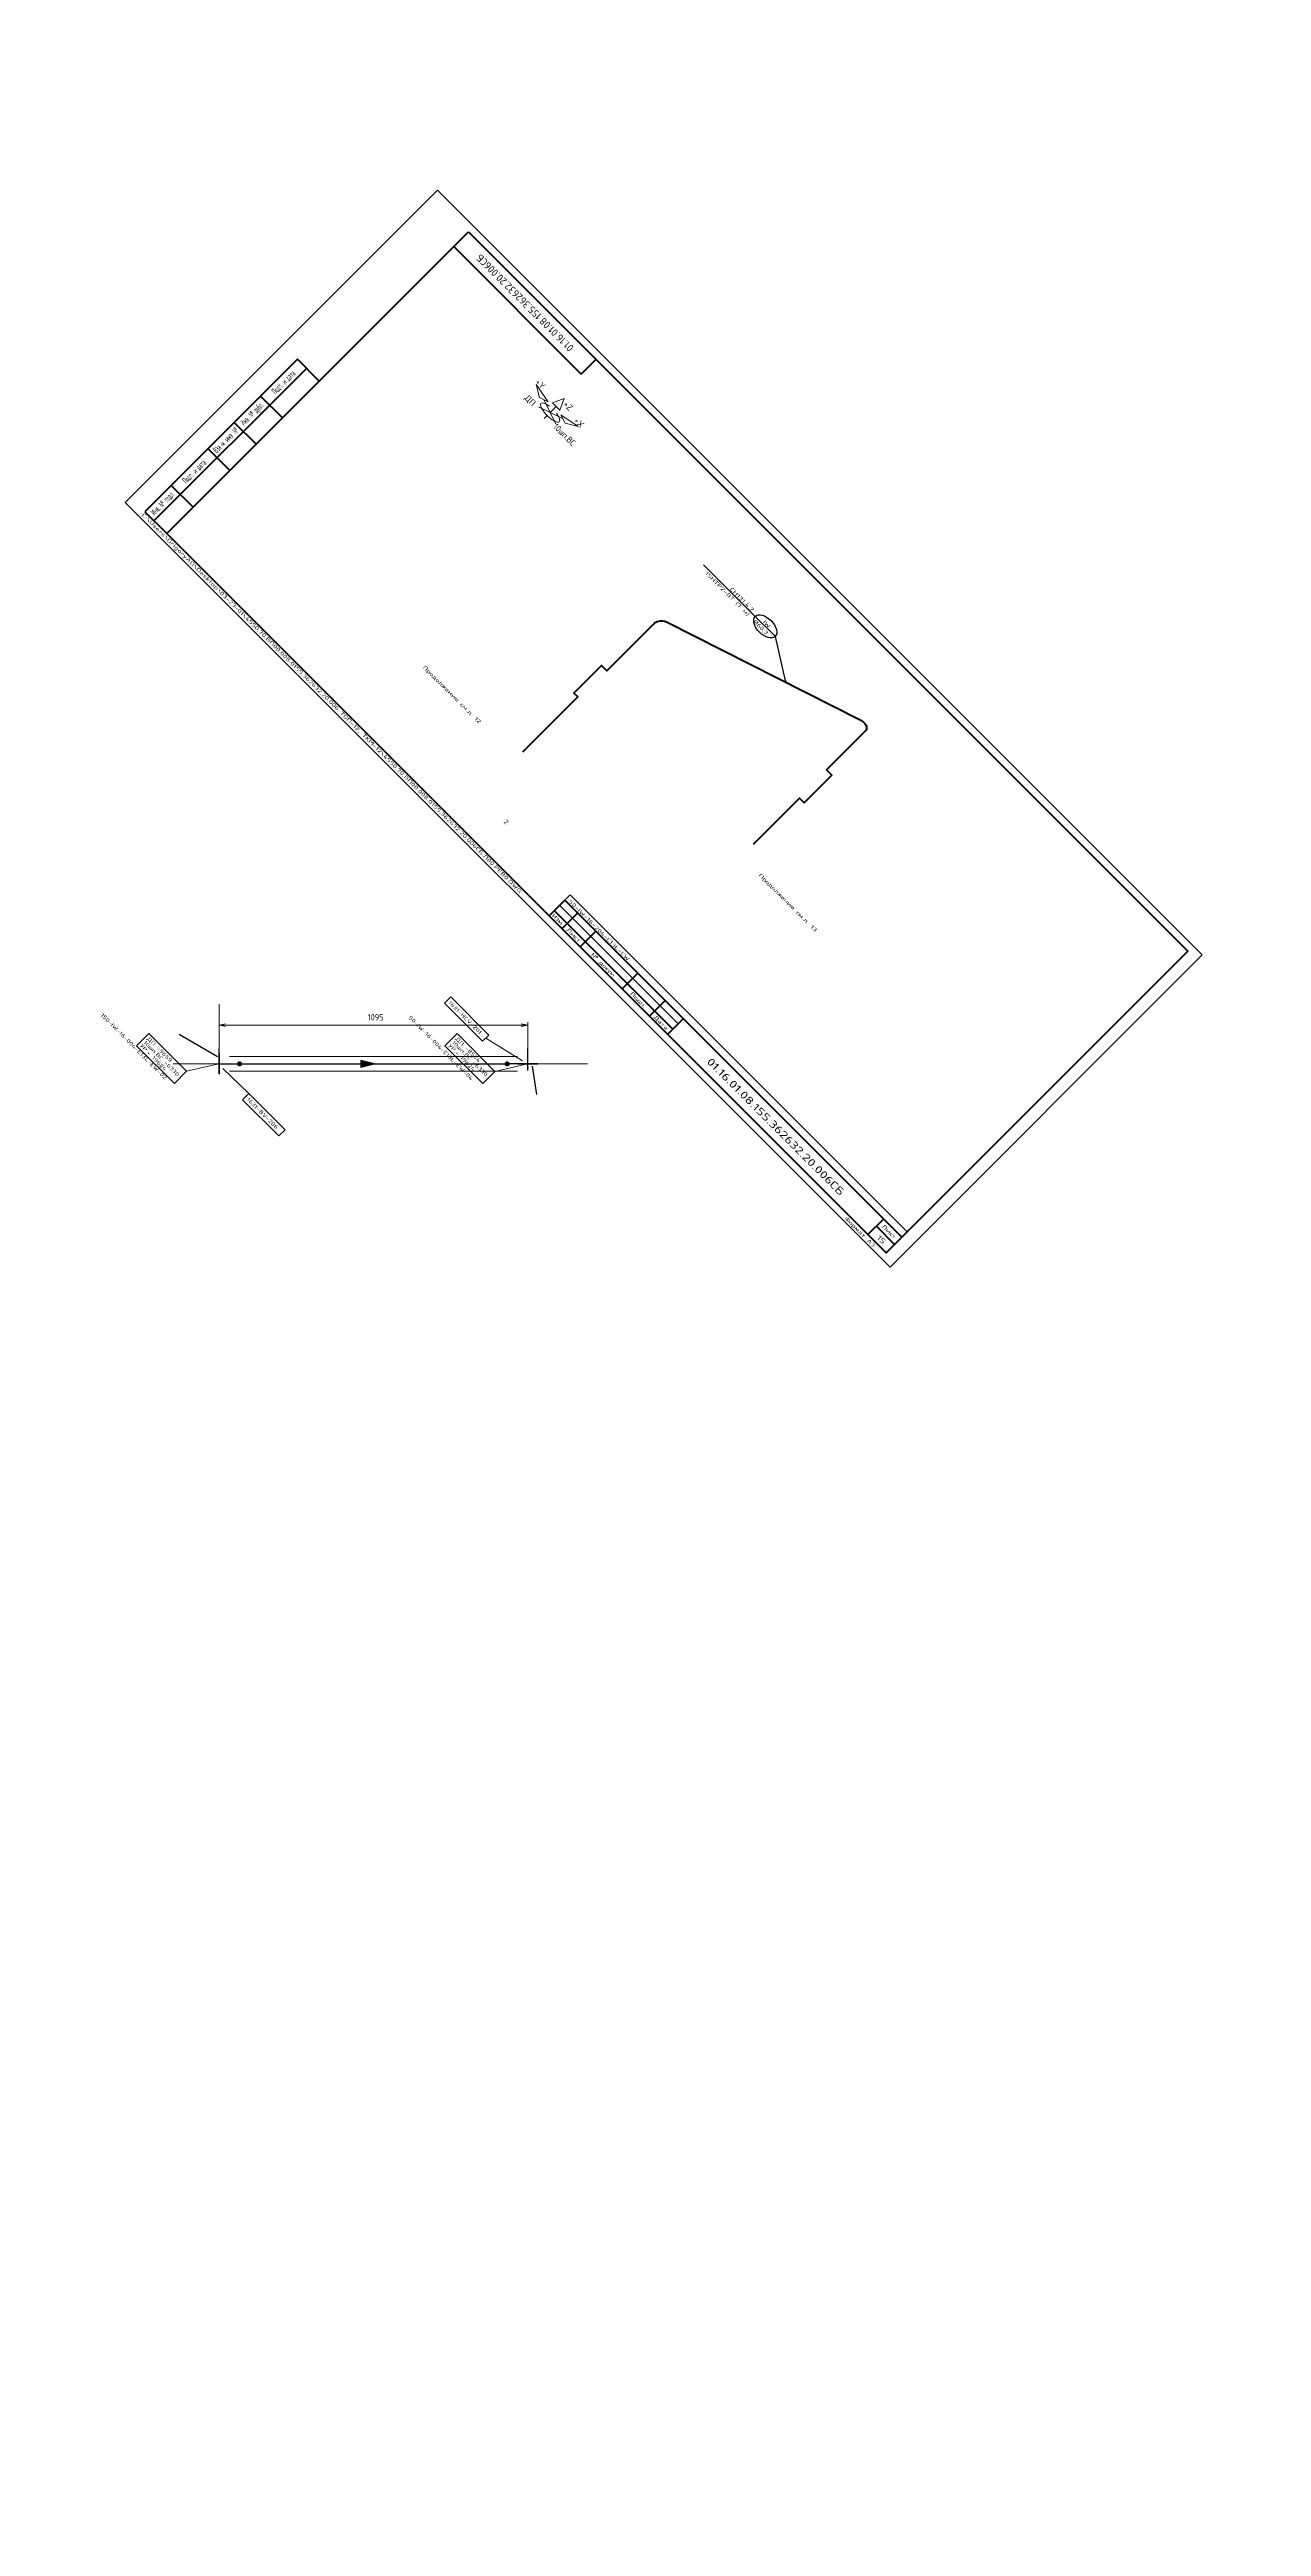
# Model space of a CAD drawing. Header units: millimetres. Extents: x -1501 to 8157, y -8271 to 1386.
# Drawn here: x 5500 to 5971, y -6272 to -5310 of the extents above; entities that cross this region are included whole.
import ezdxf
from ezdxf import colors
from ezdxf.entities.mleader import LeaderData, LeaderLine
from ezdxf.enums import TextEntityAlignment as Align
from ezdxf.math import Vec2, Vec3

# ---------------------------------------------------------------- set-up
doc = ezdxf.new("R2010")
doc.units = ezdxf.units.MM
doc.header["$MEASUREMENT"] = 0
for name, color, linetype, lineweight in [('--TEXT--', 7, 'Continuous', 25), ('OFORMLENIE', 7, 'Continuous', 25), ('подложка', 253, 'Continuous', 13), ('СН', 1, 'Continuous', 50)]:
    doc.layers.add(name, color=color, linetype=linetype, lineweight=lineweight)
doc.layers.add('непечат', color=2, linetype='Continuous', plot=False)
doc.layers.add('Построение', color=7, linetype='Continuous')
doc.styles.add('GOST 2.304', font='CS_Gost2304.shx')
doc.styles.add('GOST_2.304', font='CS_Gost2304.shx', dxfattribs={"height": 2.5})
doc.styles.add('GOST_2.304_07', font='CS_Gost2304.shx', dxfattribs={"width": 0.7})
doc.styles.add('GOST_2.304_09', font='CS_Gost2304.shx', dxfattribs={"width": 0.9})
doc.styles.add('Style-CS_Gost2304', font='CS_Gost2304.shx')
doc.styles.add('TNR_30', font='times.ttf', dxfattribs={"height": 3})

# ---------------------------------------------------------------- blocks, each defined once
blk = doc.blocks.new('TerminatorOpen_0.4')
at = {"color": 0, "linetype": 'ByBlock', "lineweight": -2}
for q in [(-1, 0.2), (-1, 0), (-1, -0.2)]:
    blk.add_line((0, 0), q, dxfattribs=at)
blk = doc.blocks.new('_DotSmall')
at = {"color": 0, "linetype": 'ByBlock', "const_width": 0.5}
blk.add_lwpolyline([(-0.0625, 0, 1), (0.0625, 0, 1)], format="xyb", close=True, dxfattribs=at)
blk = doc.blocks.new('*U21')
at = {"color": 0, "linetype": 'ByBlock', "lineweight": -2}
blk.add_lwpolyline([(420, 297), (0, 297), (0, 0), (420, 0)], close=True, dxfattribs=at)
at = {"color": 0, "linetype": 'ByBlock', "lineweight": 50}
blk.add_lwpolyline([(20, 292), (415, 292), (415, 5), (20, 5)], close=True, dxfattribs=at)
at = {"color": 0, "linetype": 'ByBlock', "lineweight": -2, "style": 'GOST_2.304'}
blk.add_text('Формат А3', height=2.5, dxfattribs=at).set_placement((410, 2.5), align=Align.MIDDLE_RIGHT)
at = {"color": 0, "linetype": 'ByBlock', "lineweight": -2, "insert": (8, 2.5), "char_height": 2.5, "attachment_point": 4, "style": 'GOST_2.304'}
blk.add_mtext('C:\\\\Users\\\\GrigoryAO\\\\Desktop\\\\03-23-01\\\\4550.70.ВП00.008.0155.362632.20.006 ТОП-12, ТКМ-12\\\\4550.70.ВП00.008.0155.362632.20.006СБ.Л00.РЕВ0.DWG', dxfattribs=at)
at = {"color": 0, "linetype": 'ByBlock', "lineweight": -2, "style": 'TNR_30'}
blk.add_attdef('ВЕРХНИЙ_НОМЕР_ЛИСТА', text='', height=3, dxfattribs=at).set_placement((410, 287), align=Align.MIDDLE_CENTER)
blk = doc.blocks.new('ST_Left')
at = {"color": 0, "linetype": 'ByBlock', "lineweight": 50}
for p, q in [((8, 150), (8, 5)), ((20, 150), (8, 150)), ((13, 5), (13, 150)), ((8, 115), (20, 115)), ((8, 90), (20, 90)), ((20, 65), (8, 65)), ((20, 30), (8, 30)), ((8, 5), (20, 5))]:
    blk.add_line(p, q, dxfattribs=at)
at = {"color": 0, "linetype": 'ByBlock', "lineweight": -2, "style": 'GOST_2.304'}
for s, p in [('Подп. и дата', (10.5, 132.5)), ('Инв. № дубл.', (10.5, 102.5)), ('Вза м. инв. №', (10.5, 77.5)), ('Подп. и дата', (10.5, 47.5)), ('Инв. № подл.', (10.5, 17.5))]:
    blk.add_text(s, height=2.5, rotation=90, dxfattribs=at).set_placement(p, align=Align.MIDDLE_CENTER)
at = {"color": 0, "linetype": 'ByBlock', "lineweight": -2, "style": 'GOST_2.304', "flags": 8}
for tag, p in [('ДУБЛ_ДАТА', (16.5, 141.25)), ('НОМЕР_ДУБЛ', (16.5, 102.5)), ('ВЗАМ_ИНВ', (16.5, 77.5)), ('ИНВ_ДАТА', (16.5, 56.25)), ('ИНВ_НОМЕР', (16.5, 17.5))]:
    blk.add_attdef(tag, text='', height=2.5, rotation=90, dxfattribs=at).set_placement(p, align=Align.MIDDLE_CENTER)
blk = doc.blocks.new('ST_2a_dyn')
at = {"color": 0, "linetype": 'ByBlock', "lineweight": 50, "extrusion": (0, 1, 0)}
for p, q in [((-185, 15), (0, 15)), ((-185, 5), (-120, 5)), ((-185, 0), (0, 0)), ((-10, 8), (0, 8))]:
    blk.add_line(p, q, dxfattribs=at)
at = {"color": 0, "linetype": 'ByBlock', "lineweight": 50, "extrusion": (1, 0, 0)}
for p, q in [((-185, 0), (-185, 15)), ((-178, 15), (-178, 0)), ((-168, 15), (-168, 0)), ((-145, 15), (-145, 0)), ((-130, 15), (-130, 0)), ((-120, 0), (-120, 15)), ((-10, 0), (-10, 15))]:
    blk.add_line(p, q, dxfattribs=at)
at = {"color": 0, "linetype": 'ByBlock', "lineweight": -2, "extrusion": (0, 1, 0)}
blk.add_line((-185, 10), (-120, 10), dxfattribs=at)
at = {"color": 0, "linetype": 'ByBlock', "lineweight": 50}
blk.add_line((0, 15), (0, 0), dxfattribs=at)
at = {"color": 0, "linetype": 'ByBlock', "lineweight": -2, "style": 'GOST_2.304'}
for s, p in [('Лист', (-5, 11.5)), ('Лист', (-173, 2.5)), ('Подп.', (-137.5, 2.5)), ('Дата', (-125, 2.5))]:
    blk.add_text(s, height=2.5, dxfattribs=at).set_placement(p, align=Align.MIDDLE_CENTER)
at = {"color": 0, "linetype": 'ByBlock', "lineweight": -2, "width": 0.9}
for s, style, p in [('Изм.', 'GOST_2.304', (-181.5, 2.5)), ('№ докум.', 'GOST_2.304_09', (-156.5, 2.5))]:
    blk.add_text(s, height=2.5, dxfattribs=dict(at, style=style)).set_placement(p, align=Align.MIDDLE_CENTER)
at = {"color": 0, "linetype": 'ByBlock', "lineweight": -2}
for tag, height, style, flags, p in [('ИЗМ_2', 2.5, 'GOST_2.304', 12, (-181.5, 12.5)), ('ЛИСТ_2', 2.5, 'GOST_2.304', 12, (-173, 12.5)), ('N_ДОК_2', 2.5, 'GOST_2.304_09', 12, (-156.5, 12.5)), ('ШИФР', 5, 'GOST_2.304', 4, (-65, 7.5)), ('ИЗМ_1', 2.5, 'GOST_2.304', 12, (-181.5, 7.5)), ('ЛИСТ_1', 2.5, 'GOST_2.304', 12, (-173, 7.5)), ('N_ДОК_1', 2.5, 'GOST_2.304_09', 12, (-156.5, 7.5)), ('LIST', 3.5, 'GOST_2.304', 4, (-5, 4))]:
    blk.add_attdef(tag, text='', height=height, dxfattribs=dict(at, style=style, flags=flags)).set_placement(p, align=Align.MIDDLE_CENTER)
at = {"color": 0, "linetype": 'ByBlock', "lineweight": -2, "style": 'GOST_2.304_07', "width": 0.7, "flags": 12}
for tag, p in [('ДАТА_2', (-125, 12.5)), ('ДАТА_1', (-125, 7.5))]:
    blk.add_attdef(tag, text='', height=2.5, dxfattribs=at).set_placement(p, align=Align.MIDDLE_CENTER)
blk = doc.blocks.new('ST_Top')
at = {"color": 0, "linetype": 'ByBlock', "lineweight": 50}
blk.add_line((70, 0), (70, -14), dxfattribs=at)
at = {"color": 0, "linetype": 'ByBlock', "lineweight": 50, "extrusion": (0, 1, 0)}
blk.add_line((0, -14), (70, -14), dxfattribs=at)
at = {"color": 0, "linetype": 'ByBlock', "lineweight": -2, "style": 'GOST_2.304', "width": 0.7, "flags": 4}
blk.add_attdef('ШИФР', text='', height=5, rotation=180, dxfattribs=at).set_placement((35, -7), align=Align.MIDDLE_CENTER)

msp = doc.modelspace()

# ---------------------------------------------------------------- hatches: boundary and pattern name
at = {"layer": 'подложка', "extrusion": (-1, -3.92523e-17, -1.17757e-16)}
h = msp.add_hatch(color=252, dxfattribs=at)
edge = h.paths.add_edge_path()
edge.add_arc((5703.72, 368.51), 1, 90, 450)
at = {"layer": 'подложка', "extrusion": (1, 3.92523e-17, 1.17757e-16)}
h = msp.add_hatch(color=252, dxfattribs=at)
edge = h.paths.add_edge_path()
edge.add_arc((-5703.72, 218.66), 1, -90, 270)
at = {"layer": 'подложка', "extrusion": (8.62817e-32, -7.85046e-17, -1)}
h = msp.add_hatch(color=252, dxfattribs=at)
edge = h.paths.add_edge_path()
edge.add_arc((-5573.98, -5703.72), 1, 0, 360)
msp.add_hatch(color=252, dxfattribs=at).paths.add_polyline_path([(-5621.01, -5702.28), (-5626.77, -5703.72), (-5621.01, -5705.16)])
h = msp.add_hatch(color=252, dxfattribs=at)
edge = h.paths.add_edge_path()
edge.add_arc((-5677.88, -5703.72), 1, 0, 360)
at = {"layer": 'подложка', "extrusion": (-1.96262e-16, -1, 3.92523e-17)}
h = msp.add_hatch(color=252, dxfattribs=at)
edge = h.paths.add_edge_path()
edge.add_arc((5685.83, 240.18), 1, -90, 270)
at = {"layer": 'подложка', "extrusion": (1.96262e-16, 1, -3.92523e-17)}
h = msp.add_hatch(color=252, dxfattribs=at)
edge = h.paths.add_edge_path()
edge.add_arc((-5685.83, 252.1), 1, 90, 450)
h = msp.add_hatch(color=252, dxfattribs=at)
edge = h.paths.add_edge_path()
edge.add_arc((-5685.83, 368.51), 1, 90, 450)
at = {"layer": 'Построение', "linetype": 'Continuous', "lineweight": 30, "extrusion": (1, 3.92523e-17, 1.17757e-16)}
h = msp.add_hatch(color=256, dxfattribs=at)
edge = h.paths.add_edge_path()
edge.add_arc((-5703.72, 313.47), 1, -90, 270)
at = {"layer": 'Построение', "linetype": 'Continuous', "lineweight": 30, "extrusion": (-1, -3.92523e-17, -1.17757e-16)}
h = msp.add_hatch(color=256, dxfattribs=at)
edge = h.paths.add_edge_path()
edge.add_arc((5703.72, 285.64), 1, 90, 450)
at = {"layer": 'Построение', "linetype": 'Continuous', "lineweight": 30, "extrusion": (1, 3.92523e-17, 1.17757e-16)}
h = msp.add_hatch(color=256, dxfattribs=at)
edge = h.paths.add_edge_path()
edge.add_arc((-5703.72, 230.59), 1, -90, 270)
at = {"layer": 'Построение', "linetype": 'Continuous', "lineweight": 30, "extrusion": (1.96262e-16, 1, -3.92523e-17)}
h = msp.add_hatch(color=256, dxfattribs=at)
edge = h.paths.add_edge_path()
edge.add_arc((-5685.83, 296.46), 1, 90, 450)
at = {"layer": 'Построение', "linetype": 'Continuous', "lineweight": 30, "extrusion": (-1.96262e-16, -1, 3.92523e-17)}
h = msp.add_hatch(color=256, dxfattribs=at)
edge = h.paths.add_edge_path()
edge.add_arc((5685.83, 324.29), 1, -90, 270)

# ---------------------------------------------------------------- linework, layer by layer
at = {"layer": '--TEXT--', "extrusion": (-0.57735, -0.57735, 0.57735)}
for p, q in [((5565.41, -5701.03, 220.73), (5550.54, -5692.33, 214.57)), ((5687.56, -5704.59, 241.03), (5689.19, -5715.6, 231.66))]:
    msp.add_line(p, q, dxfattribs=at)
msp.add_circle((7998.71, 299.12), 5.51, dxfattribs=at)
at = {"layer": 'OFORMLENIE', "extrusion": (-0.57735, -0.57735, 0.57735)}
for q in [(5700.31, -5640.15, 60.16), (5833.2, -5768.96, 64.24)]:
    msp.add_line((5702.35, -5638.11, 64.24), q, dxfattribs=at)
at = {"layer": 'непечат', "color": 3, "extrusion": (-0.57735, -0.57735, 0.57735)}
msp.add_lwpolyline([(-1387.86, 992.34), (10962.33, 992.34), (10962.33, -1271.92), (-1387.86, -1271.92)], close=True, dxfattribs=at)
at = {"layer": 'подложка', "color": 252, "extrusion": (-0.57735, -0.57735, 0.57735)}
for p, q in [((5694.56, -5450.78, 235.35), (5690.06, -5448.53, 233.1)), ((5694.56, -5450.78, 235.35), (5692.06, -5445.78, 237.85)), ((5692.23, -5453.12, 230.68), (5693.39, -5451.95, 233.01)), ((5694.56, -5450.78, 235.35), (5696.89, -5448.45, 240.01)), ((5694.56, -5450.78, 235.35), (5696.81, -5455.28, 233.1)), ((5694.56, -5450.78, 235.35), (5699.56, -5453.28, 237.85)), ((5683.8, -5702.47, 309.59), (5669.55, -5693.72, 304.09)), ((5683.8, -5702.47, 309.59), (5669.55, -5693.72, 304.09)), ((5565.4, -5703.86, 217.9), (5553.37, -5706.58, 203.14)), ((5565.4, -5703.86, 217.9), (5553.37, -5706.58, 203.14)), ((5567.5, -5705.52, 299.22), (5577.61, -5715.21, 299.63)), ((5685.21, -5703.86, 239.41), (5673.11, -5706.61, 224.56)), ((5685.21, -5703.86, 239.41), (5673.11, -5706.61, 224.56))]:
    msp.add_line(p, q, dxfattribs=at)
at = {"layer": 'подложка', "color": 252, "extrusion": (-1, 5.55112e-17, -5.55112e-17)}
for p, q in [((5566.03, -5703.72, 218.66), (5566.03, -5680.47, 218.66)), ((5566.03, -5703.72, 376.46), (5566.03, -5680.47, 376.46)), ((5566.03, -5681.72, 221.16), (5566.03, -5681.72, 373.96)), ((5566.03, -5703.72, 309.49), (5566.03, -5687.47, 309.49)), ((5566.03, -5703.72, 376.46), (5566.03, -5687.47, 376.46)), ((5566.03, -5703.72, 291.6), (5566.03, -5687.47, 291.6)), ((5566.03, -5703.72, 307.5), (5566.03, -5687.47, 307.5)), ((5566.03, -5703.72, 218.66), (5566.03, -5687.47, 218.66)), ((5566.03, -5703.72, 289.61), (5566.03, -5687.47, 289.61)), ((5566.03, -5688.72, 311.99), (5566.03, -5688.72, 373.96)), ((5566.03, -5688.72, 294.1), (5566.03, -5688.72, 305)), ((5566.03, -5688.72, 221.16), (5566.03, -5688.72, 287.11))]:
    msp.add_line(p, q, dxfattribs=at)
at = {"layer": 'подложка', "color": 252}
for p, q in [((5566.03, -5703.72, 376.46), (5566.03, -5687.47, 376.46)), ((5568.53, -5688.72, 376.46), (5683.33, -5688.72, 376.46)), ((5685.83, -5703.72, 376.46), (5685.83, -5687.47, 376.46)), ((5573.98, -5700.89, 376.46), (5570, -5700.89, 376.46)), ((5573.98, -5700.89, 376.46), (5677.88, -5700.89, 376.46)), ((5677.88, -5700.89, 376.46), (5681.85, -5700.89, 376.46)), ((5548.14, -5703.72, 210.71), (5558.08, -5703.72, 210.71)), ((5548.14, -5703.72, 207.88), (5558.08, -5703.72, 207.88)), ((5548.14, -5703.72, 213.54), (5558.08, -5703.72, 213.54)), ((5558.08, -5703.72, 207.88), (5566.03, -5703.72, 207.88)), ((5558.08, -5703.72, 213.54), (5563.2, -5703.72, 213.54)), ((5573.98, -5703.72, 207.88), (5566.03, -5703.72, 207.88)), ((5573.98, -5703.72, 213.54), (5568.86, -5703.72, 213.54)), ((5573.98, -5706.55, 376.46), (5570, -5706.55, 376.46)), ((5573.98, -5706.55, 376.46), (5677.88, -5706.55, 376.46)), ((5667.94, -5703.72, 232.23), (5677.88, -5703.72, 232.23)), ((5667.94, -5703.72, 235.05), (5677.88, -5703.72, 235.05)), ((5667.94, -5703.72, 229.4), (5677.88, -5703.72, 229.4)), ((5677.88, -5703.72, 235.05), (5683, -5703.72, 235.05)), ((5677.88, -5703.72, 229.4), (5685.83, -5703.72, 229.4)), ((5677.88, -5706.55, 376.46), (5681.85, -5706.55, 376.46)), ((5693.78, -5703.72, 229.4), (5685.83, -5703.72, 229.4)), ((5693.78, -5703.72, 235.05), (5688.66, -5703.72, 235.05))]:
    msp.add_line(p, q, dxfattribs=at)
at = {"layer": 'подложка', "color": 252, "extrusion": (1, -5.55112e-17, 5.55112e-17)}
for p, q in [((5566.03, -5699.72, 218.66), (5566.03, -5699.72, 230.59)), ((5566.03, -5700.89, 368.51), (5566.03, -5700.89, 372.49)), ((5566.03, -5700.89, 313.47), (5566.03, -5700.89, 368.51)), ((5566.03, -5700.89, 285.64), (5566.03, -5700.89, 230.59)), ((5566.03, -5700.89, 218.66), (5566.03, -5700.89, 210.71)), ((5566.03, -5706.55, 368.51), (5566.03, -5706.55, 372.49)), ((5566.03, -5706.55, 313.47), (5566.03, -5706.55, 368.51)), ((5566.03, -5706.55, 285.64), (5566.03, -5706.55, 230.59)), ((5566.03, -5706.55, 218.66), (5566.03, -5706.55, 216.37)), ((5566.03, -5707.72, 218.66), (5566.03, -5707.72, 230.59)), ((5681.83, -5703.72, 240.18), (5681.83, -5703.72, 252.1)), ((5683, -5703.72, 240.18), (5683, -5703.72, 235.05)), ((5683, -5703.72, 296.46), (5683, -5703.72, 252.1)), ((5683, -5703.72, 324.29), (5683, -5703.72, 368.51)), ((5683, -5703.72, 368.51), (5683, -5703.72, 372.49)), ((5688.66, -5703.72, 240.18), (5688.66, -5703.72, 235.05)), ((5688.66, -5703.72, 296.46), (5688.66, -5703.72, 252.1)), ((5688.66, -5703.72, 324.29), (5688.66, -5703.72, 368.51)), ((5688.66, -5703.72, 368.51), (5688.66, -5703.72, 372.49)), ((5689.83, -5703.72, 240.18), (5689.83, -5703.72, 252.1)), ((5689.83, -5703.72, 322.31), (5689.83, -5703.72, 324.29))]:
    msp.add_line(p, q, dxfattribs=at)
at = {"layer": 'подложка', "color": 252, "extrusion": (5.55112e-17, 1, -5.55112e-17)}
for p, q in [((5558.08, -5703.72, 210.71), (5566.03, -5703.72, 210.71)), ((5566.03, -5703.72, 210.71), (5566.03, -5703.72, 218.66)), ((5573.98, -5703.72, 210.71), (5566.03, -5703.72, 210.71)), ((5569.49, -5703.72, 372.78), (5568.86, -5703.72, 372.49)), ((5569.71, -5703.72, 373), (5569.49, -5703.72, 372.78)), ((5570, -5703.72, 373.63), (5569.71, -5703.72, 373)), ((5677.88, -5703.72, 232.23), (5685.83, -5703.72, 232.23)), ((5681.85, -5703.72, 379.29), (5682.99, -5703.72, 378.94)), ((5681.85, -5703.72, 373.63), (5682.78, -5703.72, 374.09)), ((5682.78, -5703.72, 374.09), (5683.45, -5703.72, 373.41)), ((5682.99, -5703.72, 378.94), (5684.01, -5703.72, 378.41)), ((5683.45, -5703.72, 373.41), (5683, -5703.72, 372.49)), ((5684.01, -5703.72, 378.41), (5684.91, -5703.72, 377.77)), ((5684.91, -5703.72, 377.77), (5685.71, -5703.72, 377.08)), ((5685.71, -5703.72, 377.08), (5686.44, -5703.72, 376.34)), ((5685.83, -5703.72, 232.23), (5685.83, -5703.72, 240.18)), ((5693.78, -5703.72, 232.23), (5685.83, -5703.72, 232.23)), ((5686.44, -5703.72, 376.34), (5687.14, -5703.72, 375.54)), ((5687.14, -5703.72, 375.54), (5687.78, -5703.72, 374.64)), ((5687.78, -5703.72, 374.64), (5688.31, -5703.72, 373.62)), ((5688.31, -5703.72, 373.62), (5688.66, -5703.72, 372.49))]:
    msp.add_line(p, q, dxfattribs=at)
at = {"layer": 'подложка', "color": 252, "extrusion": (-5.55112e-17, -1, 5.55112e-17)}
for p, q in [((5563.21, -5703.72, 374.96), (5563.07, -5703.72, 373.71)), ((5563.07, -5703.72, 373.71), (5563.2, -5703.72, 372.49)), ((5563.63, -5703.72, 376.17), (5563.21, -5703.72, 374.96)), ((5564.31, -5703.72, 377.26), (5563.63, -5703.72, 376.17)), ((5565.23, -5703.72, 378.18), (5564.31, -5703.72, 377.26)), ((5566.32, -5703.72, 378.86), (5565.23, -5703.72, 378.18)), ((5567.53, -5703.72, 379.28), (5566.32, -5703.72, 378.86)), ((5568.78, -5703.72, 379.42), (5567.53, -5703.72, 379.28)), ((5570, -5703.72, 379.29), (5568.78, -5703.72, 379.42)), ((5685.83, -5703.72, 240.18), (5702.08, -5703.72, 240.18)), ((5685.83, -5703.72, 300.43), (5702.08, -5703.72, 300.43)), ((5685.83, -5703.72, 302.42), (5702.08, -5703.72, 302.42)), ((5685.83, -5703.72, 318.32), (5702.08, -5703.72, 318.32)), ((5685.83, -5703.72, 320.31), (5702.08, -5703.72, 320.31)), ((5685.83, -5703.72, 376.46), (5702.08, -5703.72, 376.46)), ((5685.83, -5703.72, 240.18), (5709.08, -5703.72, 240.18)), ((5685.83, -5703.72, 376.46), (5709.08, -5703.72, 376.46)), ((5700.83, -5703.72, 242.68), (5700.83, -5703.72, 297.93)), ((5700.83, -5703.72, 304.92), (5700.83, -5703.72, 315.82)), ((5700.83, -5703.72, 322.81), (5700.83, -5703.72, 373.96)), ((5707.83, -5703.72, 242.68), (5707.83, -5703.72, 373.96))]:
    msp.add_line(p, q, dxfattribs=at)
at = {"layer": 'подложка', "color": 252, "elevation": 376.46, "flags": 128}
for points in [[(5621.79, -5702.48), (5626.77, -5703.72), (5621.01, -5705.16), (5621.01, -5702.28)], [(5621.01, -5702.28), (5626.77, -5703.72), (5621.01, -5705.16), (5621.01, -5702.72)]]:
    msp.add_lwpolyline(points, dxfattribs=at)
at = {"layer": 'подложка', "color": 252, "extrusion": (-0.57735, -0.57735, 0.57735)}
msp.add_ellipse((5694.56, -5450.78, 235.35), major_axis=(-3.54, 3.54), ratio=0.57735, start_param=5.105088, end_param=10.602875, dxfattribs=at)
at = {"layer": 'подложка', "color": 252, "extrusion": (0, -5.55112e-17, -1)}
msp.add_solid([(-5621.01, -5702.28, -376.46), (-5626.77, -5703.72, -376.46), (-5621.01, -5705.16, -376.46)], dxfattribs=at)
at = {"layer": 'подложка', "color": 252}
for points in [[(5689.14, -5439.95, 240.76), (5693.73, -5446.62, 238.68), (5690.39, -5444.95, 237.01)], [(5699.96, -5445.39, 246.14), (5695.48, -5447.04, 240.01), (5698.31, -5449.87, 240.01)], [(5705.39, -5456.2, 240.76), (5698.73, -5451.62, 238.68), (5700.39, -5454.95, 237.01)], [(5655.93, -5677.65, 306.54), (5670.77, -5692.5, 306.54), (5668.33, -5694.95, 301.64), (5653.48, -5680.1, 301.64)], [(5538.72, -5691.92, 203.16), (5553.39, -5706.59, 203.16), (5548.65, -5711.32, 193.69), (5533.99, -5696.66, 193.69)], [(5658.46, -5691.96, 224.57), (5673.13, -5706.62, 224.57), (5668.39, -5711.36, 215.1), (5653.72, -5696.69, 215.1)], [(5621.01, -5702.28, 376.46), (5626.77, -5703.72, 376.46), (5621.01, -5705.16, 376.46)], [(5565.53, -5703.72, 211.21), (5566.52, -5703.72, 211.21), (5566.52, -5703.72, 210.22), (5565.53, -5703.72, 210.22)], [(5685.33, -5703.72, 232.72), (5686.33, -5703.72, 232.72), (5686.33, -5703.72, 231.73), (5685.33, -5703.72, 231.73)], [(5577.62, -5715.2, 299.66), (5591.68, -5729.26, 299.66), (5589.23, -5731.71, 294.76), (5575.17, -5717.65, 294.76)]]:
    msp.add_3dface(points, dxfattribs=at)
at = {"layer": 'Построение', "linetype": 'Continuous', "lineweight": 30, "extrusion": (1, -5.55112e-17, 5.55112e-17)}
for p, q in [((5566.03, -5706.22, 299.55), (5566.03, -5697.72, 299.55)), ((5566.03, -5699.72, 309.49), (5566.03, -5699.72, 311.49)), ((5566.03, -5699.72, 311.49), (5566.03, -5699.72, 313.47)), ((5566.03, -5699.72, 291.6), (5566.03, -5699.72, 293.6)), ((5566.03, -5699.72, 307.5), (5566.03, -5699.72, 305.5)), ((5566.03, -5699.72, 293.6), (5566.03, -5699.72, 305.5)), ((5566.03, -5699.72, 289.61), (5566.03, -5699.72, 287.61)), ((5566.03, -5699.72, 287.61), (5566.03, -5699.72, 285.64)), ((5566.03, -5699.74, 306.51), (5566.03, -5707.7, 292.59)), ((5566.03, -5699.74, 292.59), (5566.03, -5707.7, 306.51)), ((5566.03, -5703.97, 291.85), (5566.03, -5703.47, 291.35)), ((5566.03, -5703.47, 291.85), (5566.03, -5703.97, 291.35)), ((5566.03, -5703.97, 309.74), (5566.03, -5703.47, 309.24)), ((5566.03, -5703.47, 309.74), (5566.03, -5703.97, 309.24)), ((5685.83, -5706.22, 310.37), (5685.83, -5697.72, 310.37)), ((5566.03, -5707.72, 309.49), (5566.03, -5707.72, 311.49)), ((5566.03, -5707.72, 311.49), (5566.03, -5707.72, 313.47)), ((5566.03, -5707.72, 291.6), (5566.03, -5707.72, 293.6)), ((5566.03, -5707.72, 307.5), (5566.03, -5707.72, 305.5)), ((5566.03, -5707.72, 293.6), (5566.03, -5707.72, 305.5)), ((5566.03, -5707.72, 289.61), (5566.03, -5707.72, 287.61)), ((5566.03, -5707.72, 287.61), (5566.03, -5707.72, 285.64)), ((5681.83, -5703.72, 300.43), (5681.83, -5703.72, 298.43)), ((5681.83, -5703.72, 298.43), (5681.83, -5703.72, 296.46)), ((5681.83, -5703.72, 302.42), (5681.83, -5703.72, 304.42)), ((5681.83, -5703.72, 318.32), (5681.83, -5703.72, 316.32)), ((5681.83, -5703.72, 304.42), (5681.83, -5703.72, 316.32)), ((5681.83, -5703.72, 320.31), (5681.83, -5703.72, 322.31)), ((5681.83, -5703.72, 322.31), (5681.83, -5703.72, 324.29)), ((5689.83, -5703.72, 300.43), (5689.83, -5703.72, 298.43)), ((5689.83, -5703.72, 298.43), (5689.83, -5703.72, 296.46)), ((5689.83, -5703.72, 302.42), (5689.83, -5703.72, 304.42)), ((5689.83, -5703.72, 318.32), (5689.83, -5703.72, 316.32)), ((5689.83, -5703.72, 304.42), (5689.83, -5703.72, 316.32)), ((5689.83, -5703.72, 320.31), (5689.83, -5703.72, 322.31))]:
    msp.add_line(p, q, dxfattribs=at)
at = {"layer": 'Построение', "linetype": 'Continuous', "lineweight": 30}
for p, q in [((5566.03, -5703.72, 313.47), (5566.03, -5703.72, 368.51)), ((5566.03, -5703.72, 285.64), (5566.03, -5703.72, 230.59)), ((5573.98, -5703.72, 376.46), (5677.88, -5703.72, 376.46)), ((5685.83, -5703.72, 296.46), (5685.83, -5703.72, 252.1)), ((5685.83, -5703.72, 324.29), (5685.83, -5703.72, 368.51))]:
    msp.add_line(p, q, dxfattribs=at)
at = {"layer": 'Построение', "linetype": 'Continuous', "lineweight": 30, "extrusion": (-5.55112e-17, -1, 5.55112e-17)}
for p, q in [((5689.81, -5703.72, 317.33), (5681.85, -5703.72, 303.41)), ((5689.81, -5703.72, 303.41), (5681.85, -5703.72, 317.33))]:
    msp.add_line(p, q, dxfattribs=at)
at = {"layer": 'Построение', "linetype": 'Continuous', "lineweight": 30, "extrusion": (5.55112e-17, 1, -5.55112e-17)}
for p, q in [((5685.58, -5703.72, 300.18), (5686.08, -5703.72, 300.68)), ((5686.08, -5703.72, 300.18), (5685.58, -5703.72, 300.68)), ((5685.58, -5703.72, 318.07), (5686.08, -5703.72, 318.57)), ((5686.08, -5703.72, 318.07), (5685.58, -5703.72, 318.57))]:
    msp.add_line(p, q, dxfattribs=at)
at = {"layer": 'Построение', "linetype": 'Continuous', "lineweight": 30, "extrusion": (1, -5.55112e-17, 5.55112e-17), "elevation": 5566.03, "flags": 128}
msp.add_lwpolyline([(-5700.74, 310.48), (-5702.73, 313.47), (-5704.71, 313.47), (-5706.7, 310.48)], dxfattribs=at)
at = {"layer": 'Построение', "linetype": 'Continuous', "lineweight": 30, "extrusion": (-1, 5.55112e-17, -5.55112e-17), "elevation": -5566.03, "flags": 128}
msp.add_lwpolyline([(5700.74, 288.62), (5702.73, 285.64), (5704.71, 285.64), (5706.7, 288.62)], dxfattribs=at)
at = {"layer": 'Построение', "linetype": 'Continuous', "lineweight": 30, "extrusion": (5.55112e-17, 1, -5.55112e-17), "elevation": -5703.72, "flags": 128}
msp.add_lwpolyline([(-5566.03, 368.51), (-5566.03, 372.49, 0.414227), (-5570, 376.46), (-5573.98, 376.46)], format="xyb", dxfattribs=at)
at = {"layer": 'Построение', "linetype": 'Continuous', "lineweight": 30, "extrusion": (-5.55112e-17, -1, 5.55112e-17), "elevation": 5703.72, "flags": 128}
msp.add_lwpolyline([(5685.83, 368.51), (5685.83, 372.49, 0.414227), (5681.85, 376.46), (5677.88, 376.46)], format="xyb", dxfattribs=at)
at = {"layer": 'Построение', "linetype": 'Continuous', "lineweight": 30, "extrusion": (5.55112e-17, 1, -5.55112e-17), "elevation": -5703.72, "flags": 128}
msp.add_lwpolyline([(-5688.81, 299.44), (-5686.82, 296.46), (-5684.84, 296.46), (-5682.85, 299.44)], dxfattribs=at)
at = {"layer": 'Построение', "linetype": 'Continuous', "lineweight": 30, "extrusion": (-5.55112e-17, -1, 5.55112e-17), "elevation": 5703.72, "flags": 128}
msp.add_lwpolyline([(5688.81, 321.3), (5686.82, 324.29), (5684.84, 324.29), (5682.85, 321.3)], dxfattribs=at)
at = {"layer": 'Построение', "linetype": 'Continuous', "lineweight": 30, "extrusion": (1, -5.55112e-17, 5.55112e-17)}
msp.add_circle((-5703.72, 299.55, 5566.03), 1.99, dxfattribs=at)
at = {"layer": 'Построение', "linetype": 'Continuous', "lineweight": 30, "extrusion": (-5.55112e-17, -1, 5.55112e-17)}
msp.add_circle((5685.83, 310.37, 5703.72), 1.99, dxfattribs=at)
at = {"layer": 'Построение', "linetype": 'Continuous', "lineweight": 30, "extrusion": (1, -5.55112e-17, 5.55112e-17)}
for p in [(5566.03, -5705.29, 299.59), (5685.83, -5705.29, 310.41)]:
    msp.add_point(p, dxfattribs=at)
at = {"layer": 'Построение', "linetype": 'Continuous', "lineweight": 30, "extrusion": (-1, 5.55112e-17, -5.55112e-17)}
for points in [[(5697.22, 301.55, -5566.03), (5697.22, 297.55, -5566.03), (5697.72, 301.55, -5566.03), (5697.72, 297.55, -5566.03)], [(5697.22, 312.37, -5685.83), (5697.22, 308.37, -5685.83), (5697.72, 312.37, -5685.83), (5697.72, 308.37, -5685.83)]]:
    msp.add_solid(points, dxfattribs=at)
at = {"layer": 'Построение', "linetype": 'Continuous', "lineweight": 30}
for points in [[(5566.03, -5699.74, 309.49), (5566.03, -5699.74, 310.48), (5566.03, -5707.7, 310.48), (5566.03, -5707.7, 309.49)], [(5566.03, -5699.74, 307.5), (5566.03, -5699.74, 306.51), (5566.03, -5707.7, 306.51), (5566.03, -5707.7, 307.5)], [(5566.03, -5699.74, 292.59), (5566.03, -5699.74, 291.6), (5566.03, -5707.7, 291.6), (5566.03, -5707.7, 292.59)], [(5566.03, -5699.74, 289.61), (5566.03, -5699.74, 288.62), (5566.03, -5707.7, 288.62), (5566.03, -5707.7, 289.61)], [(5566.03, -5707.2, 218.66), (5566.03, -5700.24, 218.66), (5566.03, -5701.73, 230.59), (5566.03, -5705.71, 230.59)], [(5566.03, -5705.21, 309.49), (5566.03, -5705.21, 307.5), (5566.03, -5702.23, 307.5), (5566.03, -5702.23, 309.49)], [(5566.03, -5705.21, 289.61), (5566.03, -5705.21, 291.6), (5566.03, -5702.23, 291.6), (5566.03, -5702.23, 289.61)], [(5689.81, -5703.72, 300.43), (5689.81, -5703.72, 299.44), (5681.85, -5703.72, 299.44), (5681.85, -5703.72, 300.43)], [(5689.81, -5703.72, 318.32), (5689.81, -5703.72, 317.33), (5681.85, -5703.72, 317.33), (5681.85, -5703.72, 318.32)], [(5689.81, -5703.72, 303.41), (5689.81, -5703.72, 302.42), (5681.85, -5703.72, 302.42), (5681.85, -5703.72, 303.41)], [(5689.81, -5703.72, 320.31), (5689.81, -5703.72, 321.3), (5681.85, -5703.72, 321.3), (5681.85, -5703.72, 320.31)], [(5682.35, -5703.72, 240.18), (5689.31, -5703.72, 240.18), (5687.82, -5703.72, 252.1), (5683.84, -5703.72, 252.1)], [(5684.34, -5703.72, 302.42), (5684.34, -5703.72, 300.43), (5687.32, -5703.72, 300.43), (5687.32, -5703.72, 302.42)], [(5684.34, -5703.72, 320.31), (5684.34, -5703.72, 318.32), (5687.32, -5703.72, 318.32), (5687.32, -5703.72, 320.31)]]:
    msp.add_3dface(points, dxfattribs=at)
at = {"layer": 'СН', "extrusion": (-0.57735, -0.57735, 0.57735)}
msp.add_lwpolyline([(7966.58, 124.13), (7966.58, 176.41), (7964.5, 176.41), (7964.5, 202.64), (7967.4, 202.64), (7967.4, 247.1, -0.235928), (7970.31, 254.33), (8050.63, 299.97, -0.543787), (8054.87, 297.76), (8054.87, 259.98), (8057.88, 259.98), (8057.88, 233.8), (8055.29, 233.8), (8055.29, 189.61)], format="xyb", dxfattribs=at)

# ---------------------------------------------------------------- block references
at = {"layer": 'OFORMLENIE', "extrusion": (-0.57735, -0.57735, 0.57735)}
for name in ['*U21', 'ST_Left']:
    msp.add_blockref(name, (7788.92, 53.68), dxfattribs=at)
ref = msp.add_blockref('ST_Top', (7808.92, 345.68), dxfattribs=at)
ref.add_attrib('ШИФР', '01.16.01.08.155.362632.20.006СБ', dxfattribs={"layer": '0', "color": 0, "linetype": 'ByBlock', "lineweight": -2, "extrusion": (-0.57735, -0.57735, 0.57735), "height": 5, "rotation": 180, "style": 'GOST_2.304', "width": 0.7}).set_placement((7843.92, 338.68), align=Align.MIDDLE_CENTER)
ref = msp.add_blockref('ST_2a_dyn', (8203.92, 58.68), dxfattribs=at)
ref.add_attrib('LIST', '15', dxfattribs={"layer": '0', "color": 0, "linetype": 'ByBlock', "lineweight": -2, "extrusion": (-0.57735, -0.57735, 0.57735), "height": 3.5, "style": 'GOST_2.304'}).set_placement((8198.92, 62.68), align=Align.MIDDLE_CENTER)
ref.add_attrib('ШИФР', '01.16.01.08.155.362632.20.006СБ', dxfattribs={"layer": '0', "color": 0, "linetype": 'ByBlock', "lineweight": -2, "extrusion": (-0.57735, -0.57735, 0.57735), "height": 5, "style": 'GOST_2.304'}).set_placement((8138.92, 66.18), align=Align.MIDDLE_CENTER)
at = {"layer": 'подложка', "color": 252, "extrusion": (-1, 5.55112e-17, -5.55112e-17), "xscale": 2.5, "yscale": 2.5, "zscale": 2.5}
for p, rotation in [((5681.72, 218.66, -5566.03), 269.9999999999999), ((5681.72, 376.46, -5566.03), 89.99999999999997), ((5688.72, 309.49, -5566.03), 269.9999999999999), ((5688.72, 376.46, -5566.03), 89.99999999999997), ((5688.72, 291.6, -5566.03), 269.9999999999999), ((5688.72, 307.5, -5566.03), 89.99999999999997), ((5688.72, 218.66, -5566.03), 269.9999999999999), ((5688.72, 289.61, -5566.03), 89.99999999999997)]:
    msp.add_blockref('TerminatorOpen_0.4', p, dxfattribs=dict(at, rotation=rotation))
at = {"layer": 'подложка', "color": 252, "xscale": 2.5, "yscale": 2.5, "zscale": 2.5, "rotation": 180}
msp.add_blockref('TerminatorOpen_0.4', (5566.03, -5688.72, 376.46), dxfattribs=at)
at = {"layer": 'подложка', "color": 252, "xscale": 2.500000000000001, "yscale": 2.500000000000001, "zscale": 2.500000000000001}
msp.add_blockref('TerminatorOpen_0.4', (5685.83, -5688.72, 376.46), dxfattribs=at)
at = {"layer": 'подложка', "color": 252, "extrusion": (-5.55112e-17, -1, 5.55112e-17), "xscale": 2.499999999999999, "yscale": 2.499999999999999, "zscale": 2.499999999999999}
for p, rotation in [((5700.83, 240.18, 5703.72), 270), ((5700.83, 300.43, 5703.72), 90), ((5700.83, 302.42, 5703.72), 270), ((5700.83, 318.32, 5703.72), 90), ((5700.83, 320.31, 5703.72), 270), ((5700.83, 376.46, 5703.72), 90), ((5707.83, 240.18, 5703.72), 270), ((5707.83, 376.46, 5703.72), 90)]:
    msp.add_blockref('TerminatorOpen_0.4', p, dxfattribs=dict(at, rotation=rotation))

# ---------------------------------------------------------------- texts
at = {"layer": '--TEXT--', "extrusion": (-0.57735, -0.57735, 0.57735), "style": 'GOST 2.304', "width": 0.9}
msp.add_text('%%C60,3', height=2.5, rotation=360, dxfattribs=at).set_placement((7994.1, 295.31))
at = {"layer": '--TEXT--', "extrusion": (-0.57735, -0.57735, 0.57735), "style": 'GOST 2.304'}
msp.add_text('IW', height=2.5, rotation=360, dxfattribs=at).set_placement((7996.85, 299.69))
at = {"layer": '--TEXT--', "extrusion": (-0.57735, -0.57735, 0.57735), "char_height": 2.5, "width": 44.9268, "attachment_point": 1, "text_direction": (0.707107, -0.707107, 0), "style": 'GOST 2.304'}
for s, insert in [('Продолжение см.л. 12', (5645.99, -5548.8, 97.19)), ('Продолжение см.л. 13', (5776.38, -5629.57, 146.81))]:
    msp.add_mtext(s, dxfattribs=dict(at, insert=insert))
at = {"layer": 'OFORMLENIE', "extrusion": (-0.57735, -0.57735, 0.57735), "style": 'GOST 2.304'}
msp.add_text('50-IW-16-204-E13L-EW', height=2.5, rotation=360, dxfattribs=at).set_placement((8020.31, 75.68), align=Align.MIDDLE_LEFT)
at = {"layer": 'подложка', "color": 252, "extrusion": (-0.57735, -0.57735, 0.57735), "style": 'Style-CS_Gost2304'}
for s, width, p in [('+Y', 0.75, (7868.45, 302.68, -4.87)), ('ДП', 0.75, (7869.95, 290.06, -4.87)), ('+Z', 0.75, (7882.2, 305.43, -4.87)), ('10шп.ВС', 0.628788, (7885.7, 290.06, -4.87))]:
    msp.add_text(s, height=4.125, dxfattribs=dict(at, width=width)).set_placement(p, align=Align.TOP_LEFT)
at = {"layer": 'подложка', "color": 252, "extrusion": (-0.57735, -0.57735, 0.57735), "style": 'Style-CS_Gost2304', "width": 0.75}
msp.add_text('+X', height=4.125, dxfattribs=at).set_placement((7893.58, 302.68, -4.87), align=Align.TOP_RIGHT)
at = {"layer": 'подложка', "color": 252, "extrusion": (-0.57735, -0.57735, 0.57735), "style": 'Style-CS_Gost2304'}
msp.add_text('2', height=3, rotation=360, dxfattribs=at).set_placement((7981.23, 296.66, 151.05), align=Align.MIDDLE_CENTER)
at = {"layer": 'подложка', "color": 252, "extrusion": (-0.57735, -0.57735, 0.57735), "style": 'Style-CS_Gost2304', "width": 0.875}
for s, p in [('150-IW-16-004-E13L-EW-02', (7922.97, 90.15, 205.74)), ('1631-HCV-201', (8015.06, 238.42, 189.52)), ('ДП -9659', (7942.26, 100.93, 205.74)), ('50-IW-16-004-E13L-EW-04', (8008.19, 155.05, 148.99)), ('ДП -8564', (8026.96, 167.28, 148.99)), ('УР.+ 19624', (7942.26, 94.13, 205.74)), ('10шп.ВС -6330', (7942.26, 97.53, 205.74)), ('УР.+ 19624', (8026.96, 160.48, 148.99)), ('10шп.ВС -6330', (8026.96, 163.88, 148.99)), ('1631-BV-206', (7986.23, 185.51, 252.44))]:
    msp.add_text(s, height=2.5, rotation=360, dxfattribs=at).set_placement(p, align=Align.MIDDLE_LEFT)
at = {"layer": 'подложка', "color": 252, "extrusion": (-1, 5.55112e-17, -5.55112e-17), "char_height": 2.5, "attachment_point": 5, "text_direction": (0, 0, 1), "style": 'GOST_2.304'}
for s, insert in [('\\A1;963', (5566.03, -5678.59, 298.44)), ('\\A1;286', (5566.03, -5685.59, 343.85)), ('\\A1;372', (5566.03, -5685.59, 300.43)), ('\\A1;299', (5566.03, -5685.59, 255.01))]:
    msp.add_mtext(s, dxfattribs=dict(at, insert=insert))
at = {"layer": 'подложка', "color": 252, "insert": (5626.8, -5685.59, 376.46), "char_height": 2.5, "attachment_point": 5, "style": 'GOST_2.304'}
msp.add_mtext('\\A1;1095', dxfattribs=at)
at = {"layer": 'подложка', "color": 252, "extrusion": (-5.55112e-17, -1, 5.55112e-17), "char_height": 2.5, "attachment_point": 5, "text_direction": (0, 0, 1), "style": 'GOST_2.304'}
for s, insert in [('\\A1;378', (5697.71, -5703.72, 311.25)), ('\\A1;283', (5697.71, -5703.72, 349.26)), ('\\A1;299', (5697.71, -5703.72, 271.18)), ('\\A1;960', (5704.71, -5703.72, 309.19))]:
    msp.add_mtext(s, dxfattribs=dict(at, insert=insert))

# ---------------------------------------------------------------- leaders
at = {"layer": '--TEXT--'}
ml = msp.add_multileader_mtext('Standard', dxfattribs=at)
ml.set_content('СН131.4.2\\P15НТР2-ВТ (7 м)', color=7, style='GOST 2.304')
ml.set_leader_properties()
ml.set_arrow_properties(name='DOTSMALL')
ml.build(insert=Vec2(0, 0))
ml.multileader.update_dxf_attribs({"text_left_attachment_type": 6, "text_right_attachment_type": 6, "dogleg_length": 11.2, "arrow_head_size": 2.5})
ctx = ml.context
ctx.base_point, ctx.char_height, ctx.arrow_head_size, ctx.plane_origin, ctx.plane_x_axis, ctx.plane_y_axis = Vec3(5753.21, -5509, 244.2), 2.5, 2.5, Vec3(5881.7, -5579.76, 301.93), Vec3(0.707107, -0.707107, 0), Vec3(0.408248, 0.408248, 0.816497)
ctx.left_attachment, ctx.right_attachment, ctx.text_align_type = 6, 6, 2
notes = []
notes.append((ctx, [(0, (1, 1, 0), (5781.99, -5537.78, 244.2), (-0.707107, 0.707107, 0), 11.2, [(0, [(5786.05, -5555.44, 230.62)], 0, [])])]))
ctx.mtext.insert, ctx.mtext.text_direction, ctx.mtext.defined_height, ctx.mtext.alignment, ctx.mtext.flow_direction, ctx.mtext.extrusion = Vec3(5773.88, -5527.22, 246.65), Vec3(0.707107, -0.707107, 0), 0.0309, 3, 5, Vec3(-0.57735, -0.57735, 0.57735)
for ctx, leaders in notes:
    for number, flags, end, landing, length, lines in leaders:
        leader = LeaderData()
        leader.index, (leader.has_last_leader_line, leader.has_dogleg_vector, leader.attachment_direction) = number, flags
        leader.last_leader_point, leader.dogleg_vector, leader.dogleg_length = Vec3(end), Vec3(landing), length
        for number, points, colour, breaks in lines:
            line = LeaderLine()
            line.index, line.vertices, line.color, line.breaks = number, Vec3.list(points), colors.encode_raw_color(colour), breaks
            leader.lines.append(line)
        ctx.leaders.append(leader)

doc.saveas('drawing.dxf')
